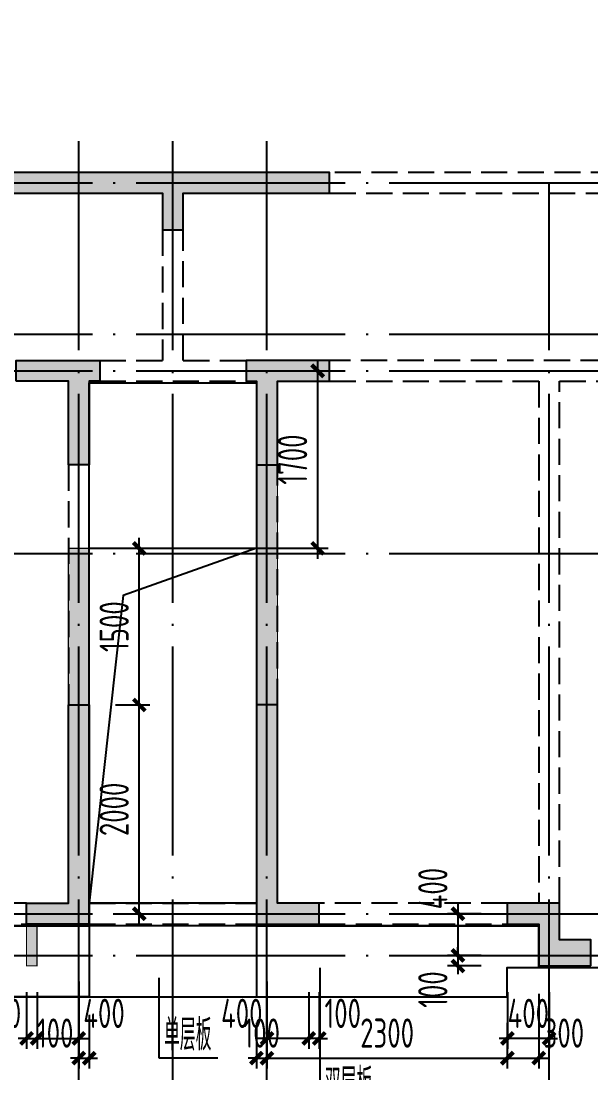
# Model space of a CAD drawing. Extents: x 154268 to 5133249, y -1832900 to 601179.
# Drawn here: x 680117 to 685570, y 580840 to 590915 of the extents above; entities that cross this region are included whole.
import ezdxf
from ezdxf.enums import TextEntityAlignment as Align

# ---------------------------------------------------------------- set-up
doc = ezdxf.new("R2010")
doc.units = 0
doc.header["$LTSCALE"] = 1000
doc.linetypes.add('DASH', pattern=[0.35, 0.25, -0.1])
doc.linetypes.add('DOTE', pattern=[2.42, 2, -0.2, 0.02, -0.2])
for name, color, linetype in [('A-ANNO-AXIS', 94, 'Continuous'), ('A-ANNO-DOTE', 15, 'DOTE'), ('DIM', 3, 'Continuous'), ('HATCH', 254, 'Continuous'), ('S-BASE-SING-实线', 7, 'Continuous'), ('S-BEAM-实线', 4, 'Continuous'), ('S-FLOOR-说明', 7, 'Continuous'), ('S-HOLE-洞口', 20, 'Continuous'), ('S-WALL-砼墙', 60, 'Continuous'), ('一体浇筑', 1, 'Continuous')]:
    doc.layers.add(name, color=color, linetype=linetype)
doc.styles.add('DIM_FONT', font='SIMPLEX', dxfattribs={"width": 0.7, "bigfont": 'GBCBIG'})
doc.styles.add('TSSD_Dimension', font='tssdeng.shx', dxfattribs={"width": 0.7, "bigfont": 'Hztxt.shx'})
doc.dimstyles.new('TSSD_100_100$0', dxfattribs={"dimtxt": 280, "dimasz": 80, "dimexe": 100, "dimexo": 250, "dimgap": 100, "dimtad": 1, "dimdec": 0, "dimzin": 0, "dimdsep": 46, "dimtxsty": 'TSSD_Dimension', "dimblk": 'ARCHTICK', "dimcen": 0, "dimdle": 100, "dimclrd": 3, "dimclre": 3, "dimclrt": 7, "dimadec": 0, "dimazin": 0, "dimtfac": 1, "dimtdec": 0, "dimtix": 1, "dimtmove": 2, "dimatfit": 3, "dimldrblk": 'ARCHTICK', "dimfxl": 100, "dimtolj": 1, "dimtzin": 0, "dimarcsym": 0})

# ---------------------------------------------------------------- blocks, each defined once
blk = doc.blocks.new('T4zw1')
at = {"layer": 'A-ANNO-DOTE'}
for p, q in [((1590157, -2354199), (1590157, -2344891)), ((1591057, -2354199), (1591057, -2344891)), ((1591957, -2354199), (1591957, -2344891)), ((1554406, -2345337), (1601542, -2345337)), ((1594657, -2354199), (1594657, -2345337)), ((1554406, -2346787), (1601542, -2346787)), ((1554406, -2347137), (1601542, -2347137)), ((1554406, -2348887), (1601542, -2348887)), ((1554406, -2352337), (1601542, -2352337)), ((1554406, -2352737), (1601542, -2352737))]:
    blk.add_line(p, q, dxfattribs=at)
blk = doc.blocks.new('T4sbzpm1')
at = {"layer": 'S-BEAM-实线', "linetype": 'DASH'}
for p, q in [((40250, 7600), (36800, 7600)), ((36800, 7400), (40250, 7400)), ((35200, 7050), (35200, 5800)), ((35400, 5800), (35400, 7050)), ((34600, 5800), (35200, 5800)), ((35400, 5800), (36000, 5800)), ((41900, 5800), (36800, 5800)), ((34600, 5600), (36000, 5600)), ((36800, 5600), (38800, 5600)), ((38800, 5600), (38800, 600)), ((39000, 5600), (41900, 5600)), ((39000, 600), (39000, 5600)), ((34300, 4800), (34300, 2500)), ((34500, 2500), (34500, 4800)), ((36100, 4800), (36100, 2500)), ((36300, 2500), (36300, 4800)), ((33900, 600), (32100, 600)), ((34500, 600), (36100, 600)), ((38500, 600), (36700, 600)), ((32100, 400), (33900, 400)), ((34500, 400), (36100, 400)), ((36700, 400), (38500, 400))]:
    blk.add_line(p, q, dxfattribs=at)
at = {"layer": 'S-WALL-砼墙'}
for points in [[(36800, 7400), (36800, 7600), (33400, 7600), (33400, 7400), (35200, 7400), (35200, 7050), (35400, 7050), (35400, 7400)], [(33800, 5600), (33800, 5800), (34600, 5800), (34600, 5600), (34500, 5600), (34500, 4800), (34300, 4800), (34300, 5600)], [(36800, 5600), (36800, 5800), (36000, 5800), (36000, 5600), (36100, 5600), (36100, 4800), (36300, 4800), (36300, 5600)], [(33900, 400), (33900, 600), (34300, 600), (34300, 2500), (34500, 2500), (34500, 400)], [(36700, 400), (36700, 600), (36300, 600), (36300, 2500), (36100, 2500), (36100, 400)], [(39300, 0), (39300, 250), (39000, 250), (39000, 600), (38500, 600), (38500, 400), (38800, 400), (38800, 0)]]:
    blk.add_lwpolyline(points, close=True, dxfattribs=at)
blk = doc.blocks.new('T4bzdk1')
at = {"layer": 'S-HOLE-洞口'}
blk.add_lwpolyline([(34400, 3900), (36000, 3900), (36000, 500), (34400, 500)], close=True, dxfattribs=at)
blk.add_lwpolyline([(36000, 3900), (34724.8, 3448.3), (34400, 500)], dxfattribs=at)
blk = doc.blocks.new('_ArchTick')
at = {"color": 0, "linetype": 'ByBlock', "const_width": 0.5}
blk.add_lwpolyline([(-0.71, -0.71), (0.71, 0.71)], dxfattribs=at)
blk = doc.blocks.new('*D5234')
at = {"layer": 'Defpoints', "color": 0, "transparency": 16777216}
for p in [(681370, 587565), (681370, 585865), (682955, 585865)]:
    blk.add_point(p, dxfattribs=at)
at = {"layer": 'DIM', "color": 3, "lineweight": -2, "transparency": 16777216}
for p, q in [((682955, 587665), (682955, 585765)), ((681620, 587565), (683055, 587565)), ((681620, 585865), (683055, 585865))]:
    blk.add_line(p, q, dxfattribs=at)
at = {"layer": 'DIM', "color": 3, "lineweight": -2, "transparency": 16777216, "xscale": 80, "yscale": 80, "zscale": 80}
for p, rotation in [((682955, 587565), 90), ((682955, 585865), 270)]:
    blk.add_blockref('_ArchTick', p, dxfattribs=dict(at, rotation=rotation))
at = {"layer": 'DIM', "color": 7, "transparency": 16777216, "insert": (682715, 586715), "char_height": 280, "attachment_point": 5, "rotation": 90, "style": 'TSSD_Dimension'}
blk.add_mtext('\\A1;1700', dxfattribs=at)
blk = doc.blocks.new('*D5333')
at = {"layer": 'Defpoints', "color": 0, "transparency": 16777216}
for p in [(680170, 581865), (680270, 581865), (680270, 581171)]:
    blk.add_point(p, dxfattribs=at)
at = {"layer": 'DIM', "color": 3, "lineweight": -2, "transparency": 16777216}
for p, q in [((680170, 581615), (680170, 581071)), ((680270, 581615), (680270, 581071)), ((680170, 581171), (680090, 581171)), ((680170, 581171), (680270, 581171)), ((680270, 581171), (680350, 581171))]:
    blk.add_line(p, q, dxfattribs=at)
at = {"layer": 'DIM', "color": 3, "lineweight": -2, "transparency": 16777216, "xscale": 80, "yscale": 80, "zscale": 80}
blk.add_blockref('_ArchTick', (680170, 581171), dxfattribs=at)
at = {"layer": 'DIM', "color": 3, "lineweight": -2, "transparency": 16777216, "xscale": 80, "yscale": 80, "zscale": 80, "rotation": 180}
blk.add_blockref('_ArchTick', (680270, 581171), dxfattribs=at)
at = {"layer": 'DIM', "color": 7, "transparency": 16777216, "insert": (679944, 581411), "char_height": 280, "attachment_point": 5, "style": 'TSSD_Dimension'}
blk.add_mtext('\\A1;100', dxfattribs=at)
blk = doc.blocks.new('*D5334')
at = {"layer": 'Defpoints', "color": 0, "transparency": 16777216}
for p in [(680670, 581965), (680270, 581865), (680670, 581171)]:
    blk.add_point(p, dxfattribs=at)
at = {"layer": 'DIM', "color": 3, "lineweight": -2, "transparency": 16777216}
for p, q in [((680670, 581715), (680670, 581071)), ((680270, 581615), (680270, 581071)), ((680170, 581171), (680770, 581171))]:
    blk.add_line(p, q, dxfattribs=at)
at = {"layer": 'DIM', "color": 3, "lineweight": -2, "transparency": 16777216, "xscale": 80, "yscale": 80, "zscale": 80, "rotation": 180}
blk.add_blockref('_ArchTick', (680270, 581171), dxfattribs=at)
at = {"layer": 'DIM', "color": 3, "lineweight": -2, "transparency": 16777216, "xscale": 80, "yscale": 80, "zscale": 80}
blk.add_blockref('_ArchTick', (680670, 581171), dxfattribs=at)
at = {"layer": 'DIM', "color": 7, "transparency": 16777216, "insert": (680911, 581411), "char_height": 280, "attachment_point": 5, "style": 'TSSD_Dimension'}
blk.add_mtext('\\A1;400', dxfattribs=at)
blk = doc.blocks.new('*D5335')
at = {"layer": 'Defpoints', "color": 0, "transparency": 16777216}
for p in [(684770, 581865), (685170, 581865), (684770, 581171)]:
    blk.add_point(p, dxfattribs=at)
at = {"layer": 'DIM', "color": 3, "lineweight": -2, "transparency": 16777216}
for p, q in [((684770, 581615), (684770, 581071)), ((685170, 581615), (685170, 581071)), ((684770, 581171), (684690, 581171)), ((685170, 581171), (684770, 581171)), ((685170, 581171), (685250, 581171))]:
    blk.add_line(p, q, dxfattribs=at)
at = {"layer": 'DIM', "color": 3, "lineweight": -2, "transparency": 16777216, "xscale": 80, "yscale": 80, "zscale": 80}
blk.add_blockref('_ArchTick', (684770, 581171), dxfattribs=at)
at = {"layer": 'DIM', "color": 3, "lineweight": -2, "transparency": 16777216, "xscale": 80, "yscale": 80, "zscale": 80, "rotation": 180}
blk.add_blockref('_ArchTick', (685170, 581171), dxfattribs=at)
at = {"layer": 'DIM', "color": 7, "transparency": 16777216, "insert": (684970, 581411), "char_height": 280, "attachment_point": 5, "style": 'TSSD_Dimension'}
blk.add_mtext('\\A1;400', dxfattribs=at)
blk = doc.blocks.new('*D5336')
at = {"layer": 'Defpoints', "color": 0, "transparency": 16777216}
for p in [(682870, 581865), (682970, 581865), (682870, 581171)]:
    blk.add_point(p, dxfattribs=at)
at = {"layer": 'DIM', "color": 3, "lineweight": -2, "transparency": 16777216}
for p, q in [((682870, 581615), (682870, 581071)), ((682970, 581615), (682970, 581071)), ((682870, 581171), (682790, 581171)), ((682970, 581171), (682870, 581171)), ((682970, 581171), (683050, 581171))]:
    blk.add_line(p, q, dxfattribs=at)
at = {"layer": 'DIM', "color": 3, "lineweight": -2, "transparency": 16777216, "xscale": 80, "yscale": 80, "zscale": 80}
blk.add_blockref('_ArchTick', (682870, 581171), dxfattribs=at)
at = {"layer": 'DIM', "color": 3, "lineweight": -2, "transparency": 16777216, "xscale": 80, "yscale": 80, "zscale": 80, "rotation": 180}
blk.add_blockref('_ArchTick', (682970, 581171), dxfattribs=at)
at = {"layer": 'DIM', "color": 7, "transparency": 16777216, "insert": (683195, 581411), "char_height": 280, "attachment_point": 5, "style": 'TSSD_Dimension'}
blk.add_mtext('\\A1;100', dxfattribs=at)
blk = doc.blocks.new('*D5337')
at = {"layer": 'Defpoints', "color": 0, "transparency": 16777216}
for p in [(682470, 581965), (682870, 581865), (682470, 581171)]:
    blk.add_point(p, dxfattribs=at)
at = {"layer": 'DIM', "color": 3, "lineweight": -2, "transparency": 16777216}
for p, q in [((682470, 581715), (682470, 581071)), ((682870, 581615), (682870, 581071)), ((682970, 581171), (682370, 581171))]:
    blk.add_line(p, q, dxfattribs=at)
at = {"layer": 'DIM', "color": 3, "lineweight": -2, "transparency": 16777216, "xscale": 80, "yscale": 80, "zscale": 80, "rotation": 180}
blk.add_blockref('_ArchTick', (682470, 581171), dxfattribs=at)
at = {"layer": 'DIM', "color": 3, "lineweight": -2, "transparency": 16777216, "xscale": 80, "yscale": 80, "zscale": 80}
blk.add_blockref('_ArchTick', (682870, 581171), dxfattribs=at)
at = {"layer": 'DIM', "color": 7, "transparency": 16777216, "insert": (682229, 581411), "char_height": 280, "attachment_point": 5, "style": 'TSSD_Dimension'}
blk.add_mtext('\\A1;400', dxfattribs=at)
blk = doc.blocks.new('*D5340')
at = {"layer": 'Defpoints', "color": 0, "transparency": 16777216}
for p in [(684770, 582365), (684297, 581965), (684770, 581965)]:
    blk.add_point(p, dxfattribs=at)
at = {"layer": 'DIM', "color": 3, "lineweight": -2, "transparency": 16777216}
for p, q in [((684297, 582465), (684297, 581865)), ((684520, 582365), (684197, 582365)), ((684520, 581965), (684197, 581965))]:
    blk.add_line(p, q, dxfattribs=at)
at = {"layer": 'DIM', "color": 3, "lineweight": -2, "transparency": 16777216, "xscale": 80, "yscale": 80, "zscale": 80}
for p, rotation in [((684297, 582365), 90), ((684297, 581965), 270)]:
    blk.add_blockref('_ArchTick', p, dxfattribs=dict(at, rotation=rotation))
at = {"layer": 'DIM', "color": 7, "transparency": 16777216, "insert": (684057, 582606), "char_height": 280, "attachment_point": 5, "rotation": 90, "style": 'TSSD_Dimension'}
blk.add_mtext('\\A1;400', dxfattribs=at)
blk = doc.blocks.new('*D5341')
at = {"layer": 'Defpoints', "color": 0, "transparency": 16777216}
for p in [(684770, 581965), (684297, 581865), (684770, 581865)]:
    blk.add_point(p, dxfattribs=at)
at = {"layer": 'DIM', "color": 3, "lineweight": -2, "transparency": 16777216}
for p, q in [((684297, 581965), (684297, 582045)), ((684520, 581965), (684197, 581965)), ((684297, 581965), (684297, 581865)), ((684520, 581865), (684197, 581865)), ((684297, 581865), (684297, 581785))]:
    blk.add_line(p, q, dxfattribs=at)
at = {"layer": 'DIM', "color": 3, "lineweight": -2, "transparency": 16777216, "xscale": 80, "yscale": 80, "zscale": 80}
for p, rotation in [((684297, 581965), 270), ((684297, 581865), 90)]:
    blk.add_blockref('_ArchTick', p, dxfattribs=dict(at, rotation=rotation))
at = {"layer": 'DIM', "color": 7, "transparency": 16777216, "insert": (684057, 581639), "char_height": 280, "attachment_point": 5, "rotation": 90, "style": 'TSSD_Dimension'}
blk.add_mtext('\\A1;100', dxfattribs=at)
blk = doc.blocks.new('*D5320')
at = {"layer": 'Defpoints', "color": 0, "transparency": 16777216}
for p in [(680770, 584365), (681248, 584365), (680770, 582365)]:
    blk.add_point(p, dxfattribs=at)
at = {"layer": 'DIM', "color": 3, "lineweight": -2, "transparency": 16777216}
for p, q in [((681248, 582265), (681248, 584465)), ((681020, 584365), (681348, 584365)), ((681020, 582365), (681348, 582365))]:
    blk.add_line(p, q, dxfattribs=at)
at = {"layer": 'DIM', "color": 3, "lineweight": -2, "transparency": 16777216, "xscale": 80, "yscale": 80, "zscale": 80}
for p, rotation in [((681248, 584365), 90), ((681248, 582365), 270)]:
    blk.add_blockref('_ArchTick', p, dxfattribs=dict(at, rotation=rotation))
at = {"layer": 'DIM', "color": 7, "transparency": 16777216, "insert": (681008, 583365), "char_height": 280, "attachment_point": 5, "rotation": 90, "style": 'TSSD_Dimension'}
blk.add_mtext('\\A1;2000', dxfattribs=at)
blk = doc.blocks.new('*D5321')
at = {"layer": 'Defpoints', "color": 0, "transparency": 16777216}
for p in [(680770, 585865), (681248, 585865), (680770, 584365)]:
    blk.add_point(p, dxfattribs=at)
at = {"layer": 'DIM', "color": 3, "lineweight": -2, "transparency": 16777216}
for p, q in [((681248, 584265), (681248, 585965)), ((681020, 585865), (681348, 585865)), ((681020, 584365), (681348, 584365))]:
    blk.add_line(p, q, dxfattribs=at)
at = {"layer": 'DIM', "color": 3, "lineweight": -2, "transparency": 16777216, "xscale": 80, "yscale": 80, "zscale": 80}
for p, rotation in [((681248, 585865), 90), ((681248, 584365), 270)]:
    blk.add_blockref('_ArchTick', p, dxfattribs=dict(at, rotation=rotation))
at = {"layer": 'DIM', "color": 7, "transparency": 16777216, "insert": (681008, 585115), "char_height": 280, "attachment_point": 5, "rotation": 90, "style": 'TSSD_Dimension'}
blk.add_mtext('\\A1;1500', dxfattribs=at)
blk = doc.blocks.new('*D4726')
at = {"layer": 'Defpoints', "color": 0, "transparency": 16777216}
for p in [(34400, -201), (34500, -201), (34500, -867)]:
    blk.add_point(p, dxfattribs=at)
at = {"layer": 'DIM', "color": 3, "lineweight": -2, "transparency": 16777216}
for p, q in [((34400, -451), (34400, -967)), ((34500, -451), (34500, -967)), ((34400, -867), (34320, -867)), ((34400, -867), (34500, -867)), ((34500, -867), (34580, -867))]:
    blk.add_line(p, q, dxfattribs=at)
at = {"layer": 'DIM', "color": 3, "lineweight": -2, "transparency": 16777216, "xscale": 80, "yscale": 80, "zscale": 80}
blk.add_blockref('_ArchTick', (34400, -867), dxfattribs=at)
at = {"layer": 'DIM', "color": 3, "lineweight": -2, "transparency": 16777216, "xscale": 80, "yscale": 80, "zscale": 80, "rotation": 180}
blk.add_blockref('_ArchTick', (34500, -867), dxfattribs=at)
at = {"layer": 'DIM', "color": 7, "transparency": 16777216, "insert": (34174, -627), "char_height": 280, "attachment_point": 5, "style": 'TSSD_Dimension'}
blk.add_mtext('\\A1;100', dxfattribs=at)
blk = doc.blocks.new('*D4727')
at = {"layer": 'Defpoints', "color": 0, "transparency": 16777216}
for p in [(36100, -280), (36200, -280), (36200, -867)]:
    blk.add_point(p, dxfattribs=at)
at = {"layer": 'DIM', "color": 3, "lineweight": -2, "transparency": 16777216}
for p, q in [((36100, -530), (36100, -967)), ((36200, -530), (36200, -967)), ((36100, -867), (36020, -867)), ((36100, -867), (36200, -867)), ((36200, -867), (36280, -867))]:
    blk.add_line(p, q, dxfattribs=at)
at = {"layer": 'DIM', "color": 3, "lineweight": -2, "transparency": 16777216, "xscale": 80, "yscale": 80, "zscale": 80}
blk.add_blockref('_ArchTick', (36100, -867), dxfattribs=at)
at = {"layer": 'DIM', "color": 3, "lineweight": -2, "transparency": 16777216, "xscale": 80, "yscale": 80, "zscale": 80, "rotation": 180}
blk.add_blockref('_ArchTick', (36200, -867), dxfattribs=at)
at = {"layer": 'DIM', "color": 7, "transparency": 16777216, "insert": (36150, -627), "char_height": 280, "attachment_point": 5, "style": 'TSSD_Dimension'}
blk.add_mtext('\\A1;100', dxfattribs=at)
blk = doc.blocks.new('*D4728')
at = {"layer": 'Defpoints', "color": 0, "transparency": 16777216}
for p in [(36200, -280), (38500, -280), (38500, -867)]:
    blk.add_point(p, dxfattribs=at)
at = {"layer": 'DIM', "color": 3, "lineweight": -2, "transparency": 16777216}
for p, q in [((36200, -530), (36200, -967)), ((38500, -530), (38500, -967)), ((36100, -867), (38600, -867))]:
    blk.add_line(p, q, dxfattribs=at)
at = {"layer": 'DIM', "color": 3, "lineweight": -2, "transparency": 16777216, "xscale": 80, "yscale": 80, "zscale": 80, "rotation": 180}
blk.add_blockref('_ArchTick', (36200, -867), dxfattribs=at)
at = {"layer": 'DIM', "color": 3, "lineweight": -2, "transparency": 16777216, "xscale": 80, "yscale": 80, "zscale": 80}
blk.add_blockref('_ArchTick', (38500, -867), dxfattribs=at)
at = {"layer": 'DIM', "color": 7, "transparency": 16777216, "insert": (37350, -627), "char_height": 280, "attachment_point": 5, "style": 'TSSD_Dimension'}
blk.add_mtext('\\A1;2300', dxfattribs=at)
blk = doc.blocks.new('*D4729')
at = {"layer": 'Defpoints', "color": 0, "transparency": 16777216}
for p in [(38800, 0), (38500, -280), (38800, -867)]:
    blk.add_point(p, dxfattribs=at)
at = {"layer": 'DIM', "color": 3, "lineweight": -2, "transparency": 16777216}
for p, q in [((38800, -250), (38800, -967)), ((38500, -530), (38500, -967)), ((38400, -867), (38900, -867))]:
    blk.add_line(p, q, dxfattribs=at)
at = {"layer": 'DIM', "color": 3, "lineweight": -2, "transparency": 16777216, "xscale": 80, "yscale": 80, "zscale": 80, "rotation": 180}
blk.add_blockref('_ArchTick', (38500, -867), dxfattribs=at)
at = {"layer": 'DIM', "color": 3, "lineweight": -2, "transparency": 16777216, "xscale": 80, "yscale": 80, "zscale": 80}
blk.add_blockref('_ArchTick', (38800, -867), dxfattribs=at)
at = {"layer": 'DIM', "color": 7, "transparency": 16777216, "insert": (39041, -627), "char_height": 280, "attachment_point": 5, "style": 'TSSD_Dimension'}
blk.add_mtext('\\A1;300', dxfattribs=at)
blk = doc.blocks.new('2T4bx')
at = {"color": 1}
blk.add_lwpolyline([(25500, 0), (31800, 0), (31800, 400), (34500, 400), (34500, 5600), (36100, 5600), (36100, 400), (38800, 400), (38800, 0), (45600, 0), (45600, 4160), (45810, 4160), (45810, 6100), (45600, 6100), (45600, 12550), (28500, 12550)], dxfattribs=at)
at = {"color": 2}
for points in [[(34500, 400), (34500, -280), (31300, -280), (31300, 0), (31800, 0), (31800, 400)], [(34500, 400), (34500, -280), (31300, -280), (31300, 0), (31800, 0), (31800, 400)], [(36100, 400), (36100, -280), (38500, -280), (38500, 0), (38800, 0), (38800, 400)], [(36100, 400), (36100, -280), (38500, -280), (38500, 0), (38800, 0), (38800, 400)]]:
    blk.add_lwpolyline(points, close=True, dxfattribs=at)
blk.add_lwpolyline([(31300, -280), (38500, -280), (38500, 0), (38800, 0), (38800, 400), (31800, 400), (31800, 0), (31300, 0), (31300, -280), (31300, -280), (31300, -280)], dxfattribs=at)
at = {"layer": 'S-BASE-SING-实线', "color": 3}
for p, q in [((35166.7, -97.1), (35166.7, -865.1)), ((36705.7, -3.5), (36705.7, -1332.4)), ((35166.7, -865.1), (35729.3, -865.1))]:
    blk.add_line(p, q, dxfattribs=at)
at = {"layer": 'S-FLOOR-说明', "style": 'DIM_FONT', "width": 0.7}
for s, p in [('单层板', (35442.3, -793.6)), ('双层板', (36981.3, -1261))]:
    blk.add_text(s, height=300, dxfattribs=at).set_placement(p, align=Align.CENTER)
at = {"layer": 'DIM'}
for base, p1, p2, picture, middle in [((38800, -866.6), (38500, -280), (38800, 0), '*D4729', (39040.9, -626.6)), ((34500, -866.6), (34400, -201.1), (34500, -201.1), '*D4726', (34174.2, -626.6))]:
    dim = blk.add_linear_dim(base=base, p1=p1, p2=p2, dimstyle='TSSD_100_100$0', dxfattribs=at)
    dim.commit()
    dim.dimension.update_dxf_attribs({"geometry": picture, "text_midpoint": middle, "dimtype": 128})
for base, p1, p2, picture, middle in [((36200, -866.6), (36100, -280), (36200, -280), '*D4727', (36150, -626.6)), ((38500, -866.6), (36200, -280), (38500, -280), '*D4728', (37350, -626.6))]:
    dim = blk.add_linear_dim(base=base, p1=p1, p2=p2, dimstyle='TSSD_100_100$0', dxfattribs=at)
    dim.commit()
    dim.dimension.update_dxf_attribs({"geometry": picture, "text_midpoint": middle})

msp = doc.modelspace()

# ---------------------------------------------------------------- hatches: boundary and pattern name
at = {"layer": 'HATCH'}
h = msp.add_hatch(color=253, dxfattribs=at)
h.paths.add_polyline_path([(672269.6, 581865.2), (672269.6, 582065.2), (671969.6, 582065.2), (671969.6, 582465.2), (671469.6, 582465.2), (671469.6, 582265.2), (671769.6, 582265.2), (671769.6, 581865.2)])
h.paths.add_polyline_path([(674969.6, 584365.2), (674769.6, 584365.2), (674769.6, 582065.2), (674269.6, 582065.2), (674269.6, 581865.2), (675569.6, 581865.2), (675569.6, 582065.2), (674969.6, 582065.2)])
h.paths.add_polyline_path([(675369.6, 589265.2), (675369.6, 589465.2), (674769.6, 589465.2), (674769.6, 587465.2), (674969.6, 587465.2), (674969.6, 589265.2)])
h.paths.add_polyline_path([(675519.6, 594215.2), (675519.6, 594415.2), (674769.6, 594415.2), (674769.6, 591615.2), (673419.6, 591615.2), (673419.6, 591415.2), (674769.6, 591415.2), (674769.6, 590715.2), (674969.6, 590715.2), (674969.6, 591415.2), (676369.6, 591415.2), (676369.6, 591615.2), (674969.6, 591615.2), (674969.6, 594215.2)])
h.paths.add_polyline_path([(680469.6, 594415.2), (679669.6, 594415.2), (679669.6, 591415.2), (679869.6, 591415.2), (679869.6, 591915.2), (680369.6, 591915.2), (680369.6, 592115.2), (679869.6, 592115.2), (679869.6, 594215.2), (680469.6, 594215.2)])
h.paths.add_polyline_path([(684419.6, 594415.2), (683619.6, 594415.2), (683619.6, 594215.2), (684219.6, 594215.2), (684219.6, 592115.2), (683819.6, 592115.2), (683819.6, 591915.2), (684419.6, 591915.2)])
h.paths.add_polyline_path([(683069.6, 589265.2), (683069.6, 589465.2), (679669.6, 589465.2), (679669.6, 589265.2), (681469.6, 589265.2), (681469.6, 588915.2), (681669.6, 588915.2), (681669.6, 589265.2)])
h.paths.add_polyline_path([(677569.6, 581865.2), (677569.6, 582065.2), (677869.6, 582065.2), (677869.6, 582465.2), (678369.6, 582465.2), (678369.6, 582265.2), (678069.6, 582265.2), (678069.6, 581865.2)])
h.paths.add_polyline_path([(680169.6, 582265.2), (680169.6, 582465.2), (680569.6, 582465.2), (680569.6, 584365.2), (680769.6, 584365.2), (680769.6, 582265.2)])
h.paths.add_polyline_path([(682969.6, 582265.2), (682969.6, 582465.2), (682569.6, 582465.2), (682569.6, 584365.2), (682369.6, 584365.2), (682369.6, 582265.2)])
h.paths.add_polyline_path([(680069.6, 587465.2), (680069.6, 587665.2), (680869.6, 587665.2), (680869.6, 587465.2), (680769.6, 587465.2), (680769.6, 586665.2), (680569.6, 586665.2), (680569.6, 587465.2)])
h.paths.add_polyline_path([(683069.6, 587465.2), (683069.6, 587665.2), (682269.6, 587665.2), (682269.6, 587465.2), (682369.6, 587465.2), (682369.6, 586665.2), (682569.6, 586665.2), (682569.6, 587465.2)])
h.paths.add_polyline_path([(685569.6, 581865.2), (685569.6, 582115.2), (685269.6, 582115.2), (685269.6, 582465.2), (684769.6, 582465.2), (684769.6, 582265.2), (685069.6, 582265.2), (685069.6, 581865.2)])
h.paths.add_polyline_path([(688369.6, 584215.2), (688169.6, 584215.2), (688169.6, 582115.2), (687569.6, 582115.2), (687569.6, 581865.2), (688769.6, 581865.2), (688769.6, 582115.2), (688369.6, 582115.2)])
h.paths.add_polyline_path([(688369.6, 589465.2), (686519.6, 589465.2), (686519.6, 589265.2), (688169.6, 589265.2), (688169.6, 587465.2), (688369.6, 587465.2)])
h.paths.add_polyline_path([(686369.6, 594165.2), (686369.6, 594415.2), (685669.6, 594415.2), (685669.6, 590915.2), (686719.6, 590915.2), (686719.6, 591115.2), (685869.6, 591115.2), (685869.6, 594165.2)])
h.paths.add_polyline_path([(689369.6, 594165.2), (689369.6, 594415.2), (688169.6, 594415.2), (688169.6, 594165.2), (688669.6, 594165.2), (688669.6, 592515.2), (688869.6, 592515.2), (688869.6, 594165.2)])
h.paths.add_polyline_path([(691869.6, 594415.2), (690869.6, 594415.2), (690869.6, 594165.2), (691619.6, 594165.2), (691619.6, 590815.2), (691869.6, 590815.2)])
h.paths.add_polyline_path([(691869.6, 588315.2), (691619.6, 588315.2), (691619.6, 588015.2), (690069.6, 588015.2), (690069.6, 587815.2), (691869.6, 587815.2)])
h.paths.add_polyline_path([(691869.6, 585915.2), (691619.6, 585915.2), (691619.6, 582115.2), (691169.6, 582115.2), (691169.6, 581865.2), (691869.6, 581865.2)])
h.paths.add_polyline_path([(668969.6, 584965.2), (669169.6, 584965.2), (669169.6, 582465.2), (669669.6, 582465.2), (669669.6, 582265.2), (668469.6, 582265.2), (668469.6, 582465.2), (668969.6, 582465.2)])
h.paths.add_polyline_path([(668169.6, 591415.2), (668169.6, 591615.2), (669969.6, 591615.2), (669969.6, 591415.2), (669169.6, 591415.2), (669169.6, 588015.2), (668969.6, 588015.2), (668969.6, 591415.2)])
h.paths.add_polyline_path([(665869.6, 581865.2), (665869.6, 582065.2), (666169.6, 582065.2), (666169.6, 582465.2), (666669.6, 582465.2), (666669.6, 582265.2), (666369.6, 582265.2), (666369.6, 581865.2)])
h.paths.add_polyline_path([(663169.6, 584365.2), (663369.6, 584365.2), (663369.6, 582065.2), (663869.6, 582065.2), (663869.6, 581865.2), (662569.6, 581865.2), (662569.6, 582065.2), (663169.6, 582065.2)])
h.paths.add_polyline_path([(662769.6, 589265.2), (662769.6, 589465.2), (663369.6, 589465.2), (663369.6, 587465.2), (663169.6, 587465.2), (663169.6, 589265.2)])
h.paths.add_polyline_path([(662619.6, 594215.2), (662619.6, 594415.2), (663369.6, 594415.2), (663369.6, 591615.2), (664719.6, 591615.2), (664719.6, 591415.2), (663369.6, 591415.2), (663369.6, 590715.2), (663169.6, 590715.2), (663169.6, 591415.2), (661769.6, 591415.2), (661769.6, 591615.2), (663169.6, 591615.2), (663169.6, 594215.2)])
h.paths.add_polyline_path([(657669.6, 594415.2), (658469.6, 594415.2), (658469.6, 591415.2), (658269.6, 591415.2), (658269.6, 591915.2), (657769.6, 591915.2), (657769.6, 592115.2), (658269.6, 592115.2), (658269.6, 594215.2), (657669.6, 594215.2)])
h.paths.add_polyline_path([(653719.6, 594415.2), (654519.6, 594415.2), (654519.6, 594215.2), (653919.6, 594215.2), (653919.6, 592115.2), (654319.6, 592115.2), (654319.6, 591915.2), (653719.6, 591915.2)])
h.paths.add_polyline_path([(655069.6, 589265.2), (655069.6, 589465.2), (658469.6, 589465.2), (658469.6, 589265.2), (656669.6, 589265.2), (656669.6, 588915.2), (656469.6, 588915.2), (656469.6, 589265.2)])
h.paths.add_polyline_path([(660569.6, 581865.2), (660569.6, 582065.2), (660269.6, 582065.2), (660269.6, 582465.2), (659769.6, 582465.2), (659769.6, 582265.2), (660069.6, 582265.2), (660069.6, 581865.2)])
h.paths.add_polyline_path([(657969.6, 582265.2), (657969.6, 582465.2), (657569.6, 582465.2), (657569.6, 584365.2), (657369.6, 584365.2), (657369.6, 582265.2)])
h.paths.add_polyline_path([(655169.6, 582265.2), (655169.6, 582465.2), (655569.6, 582465.2), (655569.6, 584365.2), (655769.6, 584365.2), (655769.6, 582265.2)])
h.paths.add_polyline_path([(658069.6, 587465.2), (658069.6, 587665.2), (657269.6, 587665.2), (657269.6, 587465.2), (657369.6, 587465.2), (657369.6, 586665.2), (657569.6, 586665.2), (657569.6, 587465.2)])
h.paths.add_polyline_path([(655069.6, 587465.2), (655069.6, 587665.2), (655869.6, 587665.2), (655869.6, 587465.2), (655769.6, 587465.2), (655769.6, 586665.2), (655569.6, 586665.2), (655569.6, 587465.2)])
h.paths.add_polyline_path([(652569.6, 581865.2), (652569.6, 582115.2), (652869.6, 582115.2), (652869.6, 582465.2), (653369.6, 582465.2), (653369.6, 582265.2), (653069.6, 582265.2), (653069.6, 581865.2)])
h.paths.add_polyline_path([(649769.6, 584215.2), (649969.6, 584215.2), (649969.6, 582115.2), (650569.6, 582115.2), (650569.6, 581865.2), (649369.6, 581865.2), (649369.6, 582115.2), (649769.6, 582115.2)])
h.paths.add_polyline_path([(649769.6, 589465.2), (651619.6, 589465.2), (651619.6, 589265.2), (649969.6, 589265.2), (649969.6, 587465.2), (649769.6, 587465.2)])
h.paths.add_polyline_path([(651769.6, 594165.2), (651769.6, 594415.2), (652469.6, 594415.2), (652469.6, 590915.2), (651419.6, 590915.2), (651419.6, 591115.2), (652269.6, 591115.2), (652269.6, 594165.2)])
h.paths.add_polyline_path([(648769.6, 594165.2), (648769.6, 594415.2), (649969.6, 594415.2), (649969.6, 594165.2), (649469.6, 594165.2), (649469.6, 592515.2), (649269.6, 592515.2), (649269.6, 594165.2)])
h.paths.add_polyline_path([(646269.6, 594415.2), (647269.6, 594415.2), (647269.6, 594165.2), (646519.6, 594165.2), (646519.6, 590815.2), (646269.6, 590815.2)])
h.paths.add_polyline_path([(646269.6, 588315.2), (646519.6, 588315.2), (646519.6, 588015.2), (648069.6, 588015.2), (648069.6, 587815.2), (646269.6, 587815.2)])
h.paths.add_polyline_path([(646269.6, 585915.2), (646519.6, 585915.2), (646519.6, 582115.2), (646969.6, 582115.2), (646969.6, 581865.2), (646269.6, 581865.2)])
h = msp.add_hatch(dxfattribs=at)
h.set_pattern_fill('ARMORED', color=256, scale=30, style=0)
h.set_pattern_definition([(50, (-3130232.09, 2526935.15), (215.178055, -18.8256405), [22.5, -247.5]), (355, (-3130232.1, 2526935.15), (-41.6254, 225.65764), [18, -198]), (100.4514, (-3130214.16, 2526933.58), (173.552815, 206.831863), [19.122057, -210.342634]), (46.1842, (-3130232.1, 2526995.15), (320.172315, -49.655704), [33.75, -371.25]), (96.6356, (-3130205.4, 2526991), (280.398812, 292.235361), [28.683086, -315.5139]), (351.1842, (-3130232.1, 2526995.15), (280.398584, 292.23558), [27, -297]), (21, (-3130202.09, 2526980.15), (179.072116, -120.785667), [22.5, -247.5]), (326, (-3130202.1, 2526980.15), (72.9946, 217.545014), [18, -198]), (71.4514, (-3130187.17, 2526970.08), (252.066789, 96.759149), [19.122057, -210.342634]), (37.5, (-3130232.09, 2526935.15), (3.6479566, 99.8681561), [0, -195.6, 0, -201, 0, -198.75]), (7.5, (-3130232.09, 2526935.15), (78.9208612, 118.3235136), [0, -114.6, 0, -191.1, 0, -75.75]), (327.5, (-3130298.99, 2526935.15), (160.1467309, -6.7664615), [0, -75, 0, -234, 0, -310.5]), (317.5, (-3130328.99, 2526935.15), (174.955851, 30.0314947), [0, -97.5, 0, -155.4, 0, -220.5]), (45, (-3130232.09, 2526935.15), (-106.066017, 106.066017), [])])
h.paths.add_polyline_path([(672569.6, 591615.2), (671469.6, 591615.2), (671469.6, 591415.2), (672569.6, 591415.2)])
h.paths.add_polyline_path([(657569.6, 585865.2), (657369.6, 585865.2), (657369.6, 584365.2), (657569.6, 584365.2)])
h.paths.add_polyline_path([(655769.6, 586665.2), (655569.6, 586665.2), (655569.6, 584365.2), (655769.6, 584365.2)])
h.paths.add_polyline_path([(652469.6, 592315.2), (653719.6, 592315.2), (653719.6, 592115.2), (652469.6, 592115.2)])
h.paths.add_polyline_path([(684419.6, 592315.2), (685669.6, 592315.2), (685669.6, 592115.2), (684419.6, 592115.2)])
h.paths.add_polyline_path([(680169.6, 582265.2), (680269.6, 582265.2), (680269.6, 581865.2), (680169.6, 581865.2)])
h.paths.add_polyline_path([(678369.6, 581865.2), (678069.6, 581865.2), (678069.6, 581965.2), (678369.6, 581965.2)])
h.paths.add_polyline_path([(671769.6, 581865.2), (671469.6, 581865.2), (671469.6, 581965.2), (671769.6, 581965.2)])
h.paths.add_polyline_path([(660069.6, 581965.2), (659769.6, 581965.2), (659769.6, 581865.2), (660069.6, 581865.2)])
h.paths.add_polyline_path([(657869.6, 582265.2), (657969.6, 582265.2), (657969.6, 581865.2), (657869.6, 581865.2)])
h.paths.add_polyline_path([(666669.6, 581865.2), (666369.6, 581865.2), (666369.6, 581965.2), (666669.6, 581965.2)])
h.paths.add_polyline_path([(668469.6, 581965.2), (669669.6, 581965.2), (669669.6, 581865.2), (668469.6, 581865.2)])
h.paths.add_polyline_path([(680569.6, 585865.2), (680769.6, 585865.2), (680769.6, 584365.2), (680569.6, 584365.2)])
h.paths.add_polyline_path([(682369.6, 586665.2), (682569.6, 586665.2), (682569.6, 584365.2), (682369.6, 584365.2)])
h.paths.add_polyline_path([(691319.6, 587815.2), (691119.6, 587815.2), (691119.6, 585714.3), (691619.6, 585714.3), (691619.6, 585915.2), (691319.6, 585915.2)])
h.paths.add_polyline_path([(680469.6, 594415.2), (683619.6, 594415.2), (683619.6, 594215.2), (680469.6, 594215.2)])
h.paths.add_polyline_path([(679569.6, 594415.2), (679669.6, 594415.2), (679669.6, 594215.2), (679569.6, 594215.2)])
h.paths.add_polyline_path([(675519.6, 594415.2), (677569.6, 594415.2), (677569.6, 594215.2), (675519.6, 594215.2)])
h.paths.add_polyline_path([(673369.6, 591615.2), (673419.6, 591615.2), (673419.6, 591415.2), (673369.6, 591415.2)])
h.paths.add_polyline_path([(664719.6, 591615.2), (664769.6, 591615.2), (664769.6, 591415.2), (664719.6, 591415.2)])
h.paths.add_polyline_path([(665569.6, 591615.2), (666669.6, 591615.2), (666669.6, 591415.2), (665569.6, 591415.2)])
h.paths.add_polyline_path([(658469.6, 594415.2), (658569.6, 594415.2), (658569.6, 594215.2), (658469.6, 594215.2)])
h.paths.add_polyline_path([(662619.6, 594415.2), (660569.6, 594415.2), (660569.6, 594215.2), (662619.6, 594215.2)])
h.paths.add_polyline_path([(654519.6, 594415.2), (657669.6, 594415.2), (657669.6, 594215.2), (654519.6, 594215.2)])
h.paths.add_polyline_path([(646819.6, 587815.2), (647019.6, 587815.2), (647019.6, 585715.2), (646519.6, 585714.3), (646519.6, 585915.2), (646819.6, 585915.2)])
edge = h.paths.add_edge_path()
edge.add_line((669669.6, 581865.2), (669669.6, 581973.3))

# ---------------------------------------------------------------- linework, layer by layer
at = {"layer": '一体浇筑', "const_width": 10}
for points in [[(682369.6, 586665.2), (682569.6, 586665.2), (682569.6, 584365.2), (682369.6, 584365.2)], [(680569.6, 585865.2), (680769.6, 585865.2), (680769.6, 584365.2), (680569.6, 584365.2)], [(680169.6, 582265.2), (680269.6, 582265.2), (680269.6, 581865.2), (680169.6, 581865.2)]]:
    msp.add_lwpolyline(points, close=True, dxfattribs=at)

# ---------------------------------------------------------------- block references
at = {"layer": 'A-ANNO-AXIS'}
msp.add_blockref('T4zw1', (-909486.9, 2934702.2), dxfattribs=at)
at = {"layer": 'DIM'}
msp.add_blockref('T4bzdk1', (646369.6, 581965.2), dxfattribs=at)
at = {"layer": 'S-BASE-SING-实线', "color": 3}
msp.add_blockref('2T4bx', (646269.6, 581849.3), dxfattribs=at)
at = {"layer": 'S-WALL-砼墙'}
msp.add_blockref('T4sbzpm1', (646269.6, 581865.2), dxfattribs=at)

# ---------------------------------------------------------------- dimensions: what is measured, and where the dimension line sits
at = {"layer": 'DIM'}
for base, p1, p2, angle, picture, middle in [((682954.5, 585865.2), (681369.6, 587565.2), (681369.6, 585865.2), 90, '*D5234', (682714.5, 586715.2)), ((681248.5, 585865.2), (680769.6, 584365.2), (680769.6, 585865.2), 90, '*D5321', (681008.5, 585115.2)), ((681248.5, 584365.2), (680769.6, 582365.2), (680769.6, 584365.2), 90, '*D5320', (681008.5, 583365.2)), ((684769.6, 581171.4), (685169.6, 581865.2), (684769.6, 581865.2), 180, '*D5335', (684969.6, 581411.4))]:
    dim = msp.add_linear_dim(base=base, p1=p1, p2=p2, angle=angle, dimstyle='TSSD_100_100$0', dxfattribs=at)
    dim.commit()
    dim.dimension.update_dxf_attribs({"geometry": picture, "text_midpoint": middle})
for base, p1, p2, angle, picture, middle in [((684296.8, 581965.2), (684769.6, 582365.2), (684769.6, 581965.2), 90, '*D5340', (684056.8, 582606.1)), ((684296.8, 581865.2), (684769.6, 581965.2), (684769.6, 581865.2), 90, '*D5341', (684056.8, 581639.4)), ((682469.6, 581171.4), (682869.6, 581865.2), (682469.6, 581965.2), 180, '*D5337', (682228.8, 581411.4)), ((682869.6, 581171.4), (682969.6, 581865.2), (682869.6, 581865.2), 180, '*D5336', (683195.4, 581411.4))]:
    dim = msp.add_linear_dim(base=base, p1=p1, p2=p2, angle=angle, dimstyle='TSSD_100_100$0', dxfattribs=at)
    dim.commit()
    dim.dimension.update_dxf_attribs({"geometry": picture, "text_midpoint": middle, "dimtype": 160})
for base, p1, p2, picture, middle in [((680669.6, 581171.4), (680269.6, 581865.2), (680669.6, 581965.2), '*D5334', (680910.5, 581411.4)), ((680269.6, 581171.4), (680169.6, 581865.2), (680269.6, 581865.2), '*D5333', (679943.8, 581411.4))]:
    dim = msp.add_linear_dim(base=base, p1=p1, p2=p2, dimstyle='TSSD_100_100$0', dxfattribs=at)
    dim.commit()
    dim.dimension.update_dxf_attribs({"geometry": picture, "text_midpoint": middle, "dimtype": 160})

doc.saveas('drawing.dxf')
